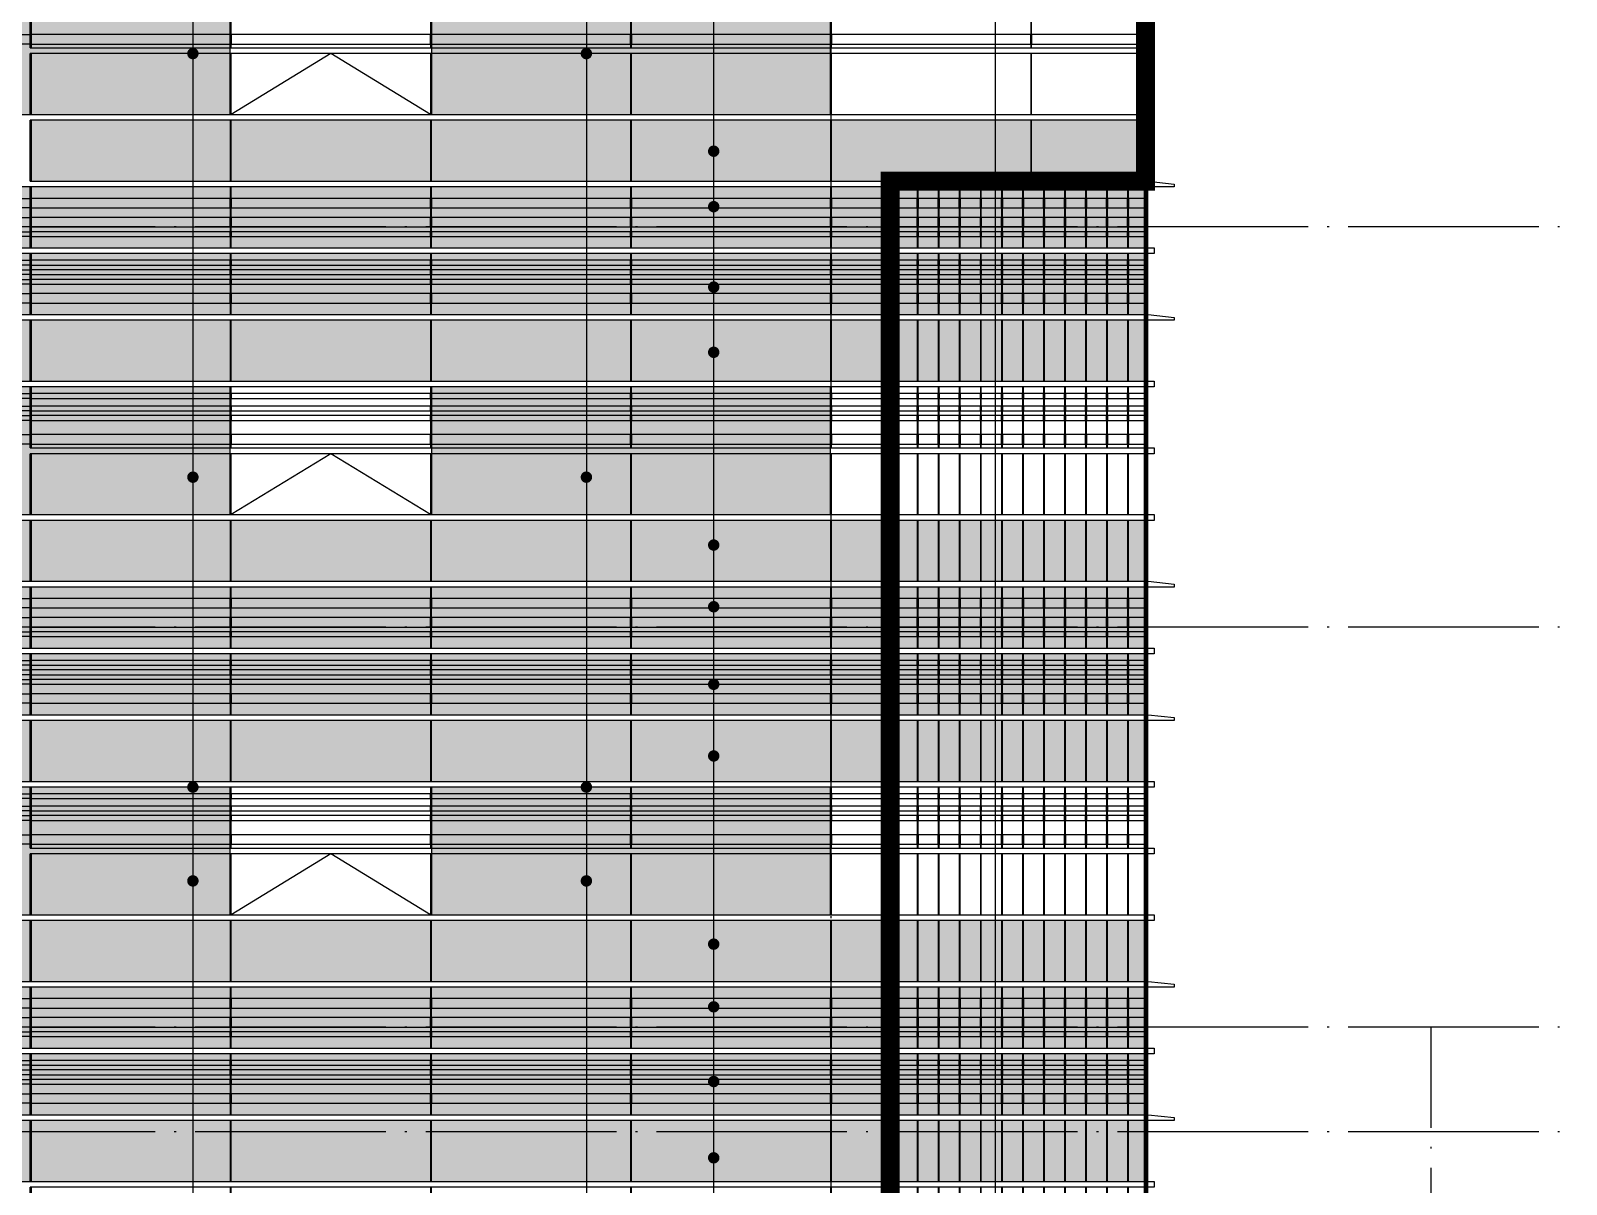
# Model space of a CAD drawing. Header units: millimetres. Extents: x 708158 to 1984082, y -168213 to -53.
# Drawn here: x 1047504 to 1063620, y -73507 to -61396 of the extents above; entities that cross this region are included whole.
import ezdxf

# ---------------------------------------------------------------- set-up
doc = ezdxf.new("R2010")
doc.units = ezdxf.units.MM
doc.header["$LTSCALE"] = 1000
doc.linetypes.add('DOTE', pattern=[2.42, 2, -0.2, 0.02, -0.2])
doc.layers.get('0').update_dxf_attribs({"color": 8})
for name, color, linetype in [('A-AXIS', 1, 'DOTE'), ('A-看线', 63, 'Continuous'), ('DIM_LEAD', 3, 'Continuous'), ('DOTE', 1, 'DOTE'), ('SPACE_HATCH', 9, 'Continuous'), ('WINDOW', 4, 'Continuous'), ('立面加粗', 5, 'Continuous'), ('立面填充线2 穿孔板', 105, 'Continuous'), ('立面窗户线', 21, 'Continuous')]:
    doc.layers.add(name, color=color, linetype=linetype)

# ---------------------------------------------------------------- blocks, each defined once
blk = doc.blocks.new('A$C646C2EE2')
at = {"layer": 'A-看线'}
for points in [[(0, -70), (2090, -70), (2090, -120), (0, -120)], [(2100, -70), (4190, -70), (4190, -120), (2100, -120)], [(4200, -70), (6290, -70), (6290, -120), (4200, -120)], [(6300, -70), (8390, -70), (8390, -120), (6300, -120)], [(0, -200), (2090, -200), (2090, -250), (0, -250)], [(0, -300), (2090, -300), (2090, -350), (0, -350)], [(2100, -200), (4190, -200), (4190, -250), (2100, -250)], [(2100, -300), (4190, -300), (4190, -350), (2100, -350)], [(4200, -200), (6290, -200), (6290, -250), (4200, -250)], [(4200, -300), (6290, -300), (6290, -350), (4200, -350)], [(6300, -200), (8390, -200), (8390, -250), (6300, -250)], [(6300, -300), (8390, -300), (8390, -350), (6300, -350)], [(0, -500), (2090, -500), (2090, -600), (0, -600)], [(2100, -500), (4190, -500), (4190, -600), (2100, -600)], [(4200, -500), (6290, -500), (6290, -600), (4200, -600)], [(6300, -500), (8390, -500), (8390, -600), (6300, -600)]]:
    blk.add_lwpolyline(points, close=True, dxfattribs=at)
at = {"layer": 'WINDOW'}
for points in [[(2090, 0), (2100, 0), (2100, -640), (2090, -640)], [(4190, 0), (4200, 0), (4200, -640), (4190, -640)], [(6290, 0), (6300, 0), (6300, -640), (6290, -640)], [(8390, 0), (8400, 0), (8400, -640), (8390, -640)]]:
    blk.add_lwpolyline(points, close=True, dxfattribs=at)
blk = doc.blocks.new('A$C06C913D6')
at = {"layer": '立面填充线2 穿孔板'}
blk.add_hatch(color=256, dxfattribs=at).paths.add_polyline_path([(23395, -3080), (11705, -3080), (11705, -3720), (23395, -3720)])
at = {"layer": 'A-看线'}
for points in [[(22195, -2180), (20105, -2180), (20105, -2280), (22195, -2280)], [(23395, -2180), (22205, -2180), (22205, -2280), (23395, -2280)], [(23395, -3080), (11705, -3080), (11705, -3720), (23395, -3720)]]:
    blk.add_lwpolyline(points, close=True, dxfattribs=at)
at = {"layer": 'WINDOW'}
for points in [[(20105, -1680), (20095, -1680), (20095, -2320), (20105, -2320)], [(22205, -1680), (22195, -1680), (22195, -2320), (22205, -2320)], [(23405, -1680), (23395, -1680), (23395, -2320), (23405, -2320)], [(11705, -2380), (11695, -2380), (11695, -3020), (11705, -3020)], [(11695, -2380), (11705, -2380), (11705, -3020), (11695, -3020)], [(13805, -2380), (13795, -2380), (13795, -3020), (13805, -3020)], [(15905, -2380), (15895, -2380), (15895, -3020), (15905, -3020)], [(18005, -2380), (17995, -2380), (17995, -3020), (18005, -3020)], [(20105, -2380), (20095, -2380), (20095, -3020), (20105, -3020)], [(22205, -2380), (22195, -2380), (22195, -3020), (22205, -3020)], [(23405, -2380), (23395, -2380), (23395, -3020), (23405, -3020)], [(11705, -3080), (11695, -3080), (11695, -3720), (11705, -3720)], [(11695, -3080), (11705, -3080), (11705, -3720), (11695, -3720)], [(13805, -3080), (13795, -3080), (13795, -3720), (13805, -3720)], [(15905, -3080), (15895, -3080), (15895, -3720), (15905, -3720)], [(18005, -3080), (17995, -3080), (17995, -3720), (18005, -3720)], [(20105, -3080), (20095, -3080), (20095, -3720), (20105, -3720)], [(22205, -3080), (22195, -3080), (22195, -3720), (22205, -3720)], [(23405, -3080), (23395, -3080), (23395, -3720), (23405, -3720)]]:
    blk.add_lwpolyline(points, close=True, dxfattribs=at)
blk.add_lwpolyline([(15895, -3020), (14850, -2380), (13805, -3020)], dxfattribs=at)
at = {"layer": '立面窗户线'}
for points in [[(11700, -2320), (23400, -2320), (23490, -2320), (23490, -2380), (23400, -2380), (11700, -2380)], [(11700, -3020), (23400, -3020), (23490, -3020), (23490, -3080), (23400, -3080), (11700, -3080)]]:
    blk.add_lwpolyline(points, dxfattribs=at)
at = {"layer": 'WINDOW'}
blk.add_blockref('A$C646C2EE2', (3305, -1680), dxfattribs=at)
at = {"layer": 'WINDOW', "xscale": -1}
blk.add_blockref('A$C646C2EE2', (20095, -1680), dxfattribs=at)
blk = doc.blocks.new('A$C2A3A27BA')
at = {"layer": 'A-看线'}
for points in [[(0, -40), (2090, -40), (2090, -140), (0, -140)], [(2100, -40), (4190, -40), (4190, -140), (2100, -140)], [(4200, -40), (6290, -40), (6290, -140), (4200, -140)], [(6300, -40), (8390, -40), (8390, -140), (6300, -140)], [(0, -240), (2090, -240), (2090, -340), (0, -340)], [(2100, -240), (4190, -240), (4190, -340), (2100, -340)], [(4200, -240), (6290, -240), (6290, -340), (4200, -340)], [(6300, -240), (8390, -240), (8390, -340), (6300, -340)], [(0, -390), (2090, -390), (2090, -440), (0, -440)], [(2100, -390), (4190, -390), (4190, -440), (2100, -440)], [(4200, -390), (6290, -390), (6290, -440), (4200, -440)], [(6300, -390), (8390, -390), (8390, -440), (6300, -440)], [(0, -690), (2090, -690), (2090, -740), (0, -740)], [(0, -790), (2090, -790), (2090, -840), (0, -840)], [(2100, -690), (4190, -690), (4190, -740), (2100, -740)], [(2100, -790), (4190, -790), (4190, -840), (2100, -840)], [(4200, -690), (6290, -690), (6290, -740), (4200, -740)], [(4200, -790), (6290, -790), (6290, -840), (4200, -840)], [(6300, -690), (8390, -690), (8390, -740), (6300, -740)], [(6300, -790), (8390, -790), (8390, -840), (6300, -840)], [(0, -890), (2090, -890), (2090, -940), (0, -940)], [(2100, -890), (4190, -890), (4190, -940), (2100, -940)], [(4200, -890), (6290, -890), (6290, -940), (4200, -940)], [(6300, -890), (8390, -890), (8390, -940), (6300, -940)], [(0, -1040), (2090, -1040), (2090, -1140), (0, -1140)], [(2100, -1040), (4190, -1040), (4190, -1140), (2100, -1140)], [(4200, -1040), (6290, -1040), (6290, -1140), (4200, -1140)], [(6300, -1040), (8390, -1040), (8390, -1140), (6300, -1140)]]:
    blk.add_lwpolyline(points, close=True, dxfattribs=at)
at = {"layer": 'WINDOW'}
for points in [[(2090, 80), (2100, 80), (2100, -560), (2090, -560)], [(4190, 80), (4200, 80), (4200, -560), (4190, -560)], [(6290, 80), (6300, 80), (6300, -560), (6290, -560)], [(8390, 80), (8400, 80), (8400, -560), (8390, -560)], [(2090, -620), (2100, -620), (2100, -1260), (2090, -1260)], [(4190, -620), (4200, -620), (4200, -1260), (4190, -1260)], [(6290, -620), (6300, -620), (6300, -1260), (6290, -1260)], [(8390, -620), (8400, -620), (8400, -1260), (8390, -1260)]]:
    blk.add_lwpolyline(points, close=True, dxfattribs=at)
blk = doc.blocks.new('A$C77A43BB9')
at = {"layer": '立面填充线2 穿孔板'}
for points in [[(26078, 420), (11705, 420), (11705, -220), (26078, -220)], [(26078, -280), (11705, -280), (11705, -920), (26078, -920)], [(26078, -980), (11705, -980), (11705, -1620), (26078, -1620)], [(26078, -3080), (11705, -3080), (11705, -3720), (26078, -3720)]]:
    blk.add_hatch(color=256, dxfattribs=at).paths.add_polyline_path(points)
at = {"layer": 'A-看线'}
for points in [[(26078, 420), (11705, 420), (11705, -220), (26078, -220)], [(26078, 420), (14388, 420), (14388, -220), (26078, -220)], [(23398, 300), (22788, 300), (22788, 200), (23398, 200)], [(23467, 300), (23408, 300), (23408, 200), (23467, 200)], [(23687, 300), (23477, 300), (23477, 200), (23687, 200)], [(23908, 300), (23697, 300), (23697, 200), (23908, 200)], [(24129, 300), (23918, 300), (23918, 200), (24129, 200)], [(24350, 300), (24139, 300), (24139, 200), (24350, 200)], [(24571, 300), (24360, 300), (24360, 200), (24571, 200)], [(24792, 300), (24581, 300), (24581, 200), (24792, 200)], [(25012, 300), (24802, 300), (24802, 200), (25012, 200)], [(25233, 300), (25022, 300), (25022, 200), (25233, 200)], [(25454, 300), (25243, 300), (25243, 200), (25454, 200)], [(25675, 300), (25464, 300), (25464, 200), (25675, 200)], [(25896, 300), (25685, 300), (25685, 200), (25896, 200)], [(26078, 300), (25906, 300), (25906, 200), (26078, 200)], [(23398, 100), (22788, 100), (22788, 0), (23398, 0)], [(23467, 100), (23408, 100), (23408, 0), (23467, 0)], [(23687, 100), (23477, 100), (23477, 0), (23687, 0)], [(23908, 100), (23697, 100), (23697, 0), (23908, 0)], [(24129, 100), (23918, 100), (23918, 0), (24129, 0)], [(24350, 100), (24139, 100), (24139, 0), (24350, 0)], [(24571, 100), (24360, 100), (24360, 0), (24571, 0)], [(24792, 100), (24581, 100), (24581, 0), (24792, 0)], [(25012, 100), (24802, 100), (24802, 0), (25012, 0)], [(25233, 100), (25022, 100), (25022, 0), (25233, 0)], [(25454, 100), (25243, 100), (25243, 0), (25454, 0)], [(25675, 100), (25464, 100), (25464, 0), (25675, 0)], [(25896, 100), (25685, 100), (25685, 0), (25896, 0)], [(26078, 100), (25906, 100), (25906, 0), (26078, 0)], [(23398, -50), (22788, -50), (22788, -100), (23398, -100)], [(23467, -50), (23408, -50), (23408, -100), (23467, -100)], [(23687, -50), (23477, -50), (23477, -100), (23687, -100)], [(23908, -50), (23697, -50), (23697, -100), (23908, -100)], [(24129, -50), (23918, -50), (23918, -100), (24129, -100)], [(24350, -50), (24139, -50), (24139, -100), (24350, -100)], [(24571, -50), (24360, -50), (24360, -100), (24571, -100)], [(24792, -50), (24581, -50), (24581, -100), (24792, -100)], [(25012, -50), (24802, -50), (24802, -100), (25012, -100)], [(25233, -50), (25022, -50), (25022, -100), (25233, -100)], [(25454, -50), (25243, -50), (25243, -100), (25454, -100)], [(25675, -50), (25464, -50), (25464, -100), (25675, -100)], [(25896, -50), (25685, -50), (25685, -100), (25896, -100)], [(26078, -50), (25906, -50), (25906, -100), (26078, -100)], [(26078, -280), (11705, -280), (11705, -920), (26078, -920)], [(26078, -280), (14388, -280), (14388, -920), (26078, -920)], [(23398, -350), (22788, -350), (22788, -400), (23398, -400)], [(23398, -450), (22788, -450), (22788, -500), (23398, -500)], [(23467, -350), (23408, -350), (23408, -400), (23467, -400)], [(23467, -450), (23408, -450), (23408, -500), (23467, -500)], [(23687, -350), (23477, -350), (23477, -400), (23687, -400)], [(23687, -450), (23477, -450), (23477, -500), (23687, -500)], [(23908, -350), (23697, -350), (23697, -400), (23908, -400)], [(23908, -450), (23697, -450), (23697, -500), (23908, -500)], [(24129, -350), (23918, -350), (23918, -400), (24129, -400)], [(24129, -450), (23918, -450), (23918, -500), (24129, -500)], [(24350, -350), (24139, -350), (24139, -400), (24350, -400)], [(24350, -450), (24139, -450), (24139, -500), (24350, -500)], [(24571, -350), (24360, -350), (24360, -400), (24571, -400)], [(24571, -450), (24360, -450), (24360, -500), (24571, -500)], [(24792, -350), (24581, -350), (24581, -400), (24792, -400)], [(24792, -450), (24581, -450), (24581, -500), (24792, -500)], [(25012, -350), (24802, -350), (24802, -400), (25012, -400)], [(25012, -450), (24802, -450), (24802, -500), (25012, -500)], [(25233, -350), (25022, -350), (25022, -400), (25233, -400)], [(25233, -450), (25022, -450), (25022, -500), (25233, -500)], [(25454, -350), (25243, -350), (25243, -400), (25454, -400)], [(25454, -450), (25243, -450), (25243, -500), (25454, -500)], [(25675, -350), (25464, -350), (25464, -400), (25675, -400)], [(25675, -450), (25464, -450), (25464, -500), (25675, -500)], [(25896, -350), (25685, -350), (25685, -400), (25896, -400)], [(25896, -450), (25685, -450), (25685, -500), (25896, -500)], [(26078, -350), (25906, -350), (25906, -400), (26078, -400)], [(26078, -450), (25906, -450), (25906, -500), (26078, -500)], [(23398, -550), (22788, -550), (22788, -600), (23398, -600)], [(23467, -550), (23408, -550), (23408, -600), (23467, -600)], [(23687, -550), (23477, -550), (23477, -600), (23687, -600)], [(23908, -550), (23697, -550), (23697, -600), (23908, -600)], [(24129, -550), (23918, -550), (23918, -600), (24129, -600)], [(24350, -550), (24139, -550), (24139, -600), (24350, -600)], [(24571, -550), (24360, -550), (24360, -600), (24571, -600)], [(24792, -550), (24581, -550), (24581, -600), (24792, -600)], [(25012, -550), (24802, -550), (24802, -600), (25012, -600)], [(25233, -550), (25022, -550), (25022, -600), (25233, -600)], [(25454, -550), (25243, -550), (25243, -600), (25454, -600)], [(25675, -550), (25464, -550), (25464, -600), (25675, -600)], [(25896, -550), (25685, -550), (25685, -600), (25896, -600)], [(26078, -550), (25906, -550), (25906, -600), (26078, -600)], [(23398, -700), (22788, -700), (22788, -800), (23398, -800)], [(23467, -700), (23408, -700), (23408, -800), (23467, -800)], [(23687, -700), (23477, -700), (23477, -800), (23687, -800)], [(23908, -700), (23697, -700), (23697, -800), (23908, -800)], [(24129, -700), (23918, -700), (23918, -800), (24129, -800)], [(24350, -700), (24139, -700), (24139, -800), (24350, -800)], [(24571, -700), (24360, -700), (24360, -800), (24571, -800)], [(24792, -700), (24581, -700), (24581, -800), (24792, -800)], [(25012, -700), (24802, -700), (24802, -800), (25012, -800)], [(25233, -700), (25022, -700), (25022, -800), (25233, -800)], [(25454, -700), (25243, -700), (25243, -800), (25454, -800)], [(25675, -700), (25464, -700), (25464, -800), (25675, -800)], [(25896, -700), (25685, -700), (25685, -800), (25896, -800)], [(26078, -700), (25906, -700), (25906, -800), (26078, -800)], [(26078, -980), (11705, -980), (11705, -1620), (26078, -1620)], [(26078, -980), (14388, -980), (14388, -1620), (26078, -1620)], [(23398, -1750), (22788, -1750), (22788, -1800), (23398, -1800)], [(23467, -1750), (23408, -1750), (23408, -1800), (23467, -1800)], [(23687, -1750), (23477, -1750), (23477, -1800), (23687, -1800)], [(23908, -1750), (23697, -1750), (23697, -1800), (23908, -1800)], [(24129, -1750), (23918, -1750), (23918, -1800), (24129, -1800)], [(24350, -1750), (24139, -1750), (24139, -1800), (24350, -1800)], [(24571, -1750), (24360, -1750), (24360, -1800), (24571, -1800)], [(24792, -1750), (24581, -1750), (24581, -1800), (24792, -1800)], [(25012, -1750), (24802, -1750), (24802, -1800), (25012, -1800)], [(25233, -1750), (25022, -1750), (25022, -1800), (25233, -1800)], [(25454, -1750), (25243, -1750), (25243, -1800), (25454, -1800)], [(25675, -1750), (25464, -1750), (25464, -1800), (25675, -1800)], [(25896, -1750), (25685, -1750), (25685, -1800), (25896, -1800)], [(26078, -1750), (25906, -1750), (25906, -1800), (26078, -1800)], [(23398, -1880), (22788, -1880), (22788, -1930), (23398, -1930)], [(23467, -1880), (23408, -1880), (23408, -1930), (23467, -1930)], [(23687, -1880), (23477, -1880), (23477, -1930), (23687, -1930)], [(23908, -1880), (23697, -1880), (23697, -1930), (23908, -1930)], [(24129, -1880), (23918, -1880), (23918, -1930), (24129, -1930)], [(24350, -1880), (24139, -1880), (24139, -1930), (24350, -1930)], [(24571, -1880), (24360, -1880), (24360, -1930), (24571, -1930)], [(24792, -1880), (24581, -1880), (24581, -1930), (24792, -1930)], [(25012, -1880), (24802, -1880), (24802, -1930), (25012, -1930)], [(25233, -1880), (25022, -1880), (25022, -1930), (25233, -1930)], [(25454, -1880), (25243, -1880), (25243, -1930), (25454, -1930)], [(25675, -1880), (25464, -1880), (25464, -1930), (25675, -1930)], [(25896, -1880), (25685, -1880), (25685, -1930), (25896, -1930)], [(26078, -1880), (25906, -1880), (25906, -1930), (26078, -1930)], [(23398, -1980), (22788, -1980), (22788, -2030), (23398, -2030)], [(23467, -1980), (23408, -1980), (23408, -2030), (23467, -2030)], [(23687, -1980), (23477, -1980), (23477, -2030), (23687, -2030)], [(23908, -1980), (23697, -1980), (23697, -2030), (23908, -2030)], [(24129, -1980), (23918, -1980), (23918, -2030), (24129, -2030)], [(24350, -1980), (24139, -1980), (24139, -2030), (24350, -2030)], [(24571, -1980), (24360, -1980), (24360, -2030), (24571, -2030)], [(24792, -1980), (24581, -1980), (24581, -2030), (24792, -2030)], [(25012, -1980), (24802, -1980), (24802, -2030), (25012, -2030)], [(25233, -1980), (25022, -1980), (25022, -2030), (25233, -2030)], [(25454, -1980), (25243, -1980), (25243, -2030), (25454, -2030)], [(25675, -1980), (25464, -1980), (25464, -2030), (25675, -2030)], [(25896, -1980), (25685, -1980), (25685, -2030), (25896, -2030)], [(26078, -1980), (25906, -1980), (25906, -2030), (26078, -2030)], [(23398, -2180), (22788, -2180), (22788, -2280), (23398, -2280)], [(23467, -2180), (23408, -2180), (23408, -2280), (23467, -2280)], [(23687, -2180), (23477, -2180), (23477, -2280), (23687, -2280)], [(23908, -2180), (23697, -2180), (23697, -2280), (23908, -2280)], [(24129, -2180), (23918, -2180), (23918, -2280), (24129, -2280)], [(24350, -2180), (24139, -2180), (24139, -2280), (24350, -2280)], [(24571, -2180), (24360, -2180), (24360, -2280), (24571, -2280)], [(24792, -2180), (24581, -2180), (24581, -2280), (24792, -2280)], [(25012, -2180), (24802, -2180), (24802, -2280), (25012, -2280)], [(25233, -2180), (25022, -2180), (25022, -2280), (25233, -2280)], [(25454, -2180), (25243, -2180), (25243, -2280), (25454, -2280)], [(25675, -2180), (25464, -2180), (25464, -2280), (25675, -2280)], [(25896, -2180), (25685, -2180), (25685, -2280), (25896, -2280)], [(26078, -2180), (25906, -2180), (25906, -2280), (26078, -2280)], [(26078, -3080), (11705, -3080), (11705, -3720), (26078, -3720)], [(26078, -3080), (14388, -3080), (14388, -3720), (26078, -3720)]]:
    blk.add_lwpolyline(points, close=True, dxfattribs=at)
at = {"layer": 'WINDOW'}
for points in [[(22788, 420), (22778, 420), (22778, -220), (22788, -220)], [(23408, 420), (23398, 420), (23398, -220), (23408, -220)], [(23477, 420), (23467, 420), (23467, -220), (23477, -220)], [(23697, 420), (23687, 420), (23687, -220), (23697, -220)], [(23918, 420), (23908, 420), (23908, -220), (23918, -220)], [(24139, 420), (24129, 420), (24129, -220), (24139, -220)], [(24360, 420), (24350, 420), (24350, -220), (24360, -220)], [(24581, 420), (24571, 420), (24571, -220), (24581, -220)], [(24802, 420), (24792, 420), (24792, -220), (24802, -220)], [(25022, 420), (25012, 420), (25012, -220), (25022, -220)], [(25243, 420), (25233, 420), (25233, -220), (25243, -220)], [(25464, 420), (25454, 420), (25454, -220), (25464, -220)], [(25685, 420), (25675, 420), (25675, -220), (25685, -220)], [(25906, 420), (25896, 420), (25896, -220), (25906, -220)], [(26088, 420), (26078, 420), (26078, -220), (26088, -220)], [(22788, -280), (22778, -280), (22778, -920), (22788, -920)], [(23408, -280), (23398, -280), (23398, -920), (23408, -920)], [(23477, -280), (23467, -280), (23467, -920), (23477, -920)], [(23697, -280), (23687, -280), (23687, -920), (23697, -920)], [(23918, -280), (23908, -280), (23908, -920), (23918, -920)], [(24139, -280), (24129, -280), (24129, -920), (24139, -920)], [(24360, -280), (24350, -280), (24350, -920), (24360, -920)], [(24581, -280), (24571, -280), (24571, -920), (24581, -920)], [(24802, -280), (24792, -280), (24792, -920), (24802, -920)], [(25022, -280), (25012, -280), (25012, -920), (25022, -920)], [(25243, -280), (25233, -280), (25233, -920), (25243, -920)], [(25464, -280), (25454, -280), (25454, -920), (25464, -920)], [(25685, -280), (25675, -280), (25675, -920), (25685, -920)], [(25906, -280), (25896, -280), (25896, -920), (25906, -920)], [(26088, -280), (26078, -280), (26078, -920), (26088, -920)], [(14378, -980), (14388, -980), (14388, -1620), (14378, -1620)], [(14388, -980), (14378, -980), (14378, -1620), (14388, -1620)], [(16488, -980), (16478, -980), (16478, -1620), (16488, -1620)], [(18588, -980), (18578, -980), (18578, -1620), (18588, -1620)], [(20688, -980), (20678, -980), (20678, -1620), (20688, -1620)], [(22788, -980), (22778, -980), (22778, -1620), (22788, -1620)], [(23408, -980), (23398, -980), (23398, -1620), (23408, -1620)], [(23477, -980), (23467, -980), (23467, -1620), (23477, -1620)], [(23697, -980), (23687, -980), (23687, -1620), (23697, -1620)], [(23918, -980), (23908, -980), (23908, -1620), (23918, -1620)], [(24139, -980), (24129, -980), (24129, -1620), (24139, -1620)], [(24360, -980), (24350, -980), (24350, -1620), (24360, -1620)], [(24581, -980), (24571, -980), (24571, -1620), (24581, -1620)], [(24802, -980), (24792, -980), (24792, -1620), (24802, -1620)], [(25022, -980), (25012, -980), (25012, -1620), (25022, -1620)], [(25243, -980), (25233, -980), (25233, -1620), (25243, -1620)], [(25464, -980), (25454, -980), (25454, -1620), (25464, -1620)], [(25685, -980), (25675, -980), (25675, -1620), (25685, -1620)], [(25906, -980), (25896, -980), (25896, -1620), (25906, -1620)], [(26088, -980), (26078, -980), (26078, -1620), (26088, -1620)], [(22788, -1680), (22778, -1680), (22778, -2320), (22788, -2320)], [(23408, -1680), (23398, -1680), (23398, -2320), (23408, -2320)], [(23477, -1680), (23467, -1680), (23467, -2320), (23477, -2320)], [(23697, -1680), (23687, -1680), (23687, -2320), (23697, -2320)], [(23918, -1680), (23908, -1680), (23908, -2320), (23918, -2320)], [(24139, -1680), (24129, -1680), (24129, -2320), (24139, -2320)], [(24360, -1680), (24350, -1680), (24350, -2320), (24360, -2320)], [(24581, -1680), (24571, -1680), (24571, -2320), (24581, -2320)], [(24802, -1680), (24792, -1680), (24792, -2320), (24802, -2320)], [(25022, -1680), (25012, -1680), (25012, -2320), (25022, -2320)], [(25243, -1680), (25233, -1680), (25233, -2320), (25243, -2320)], [(25464, -1680), (25454, -1680), (25454, -2320), (25464, -2320)], [(25685, -1680), (25675, -1680), (25675, -2320), (25685, -2320)], [(25906, -1680), (25896, -1680), (25896, -2320), (25906, -2320)], [(26088, -1680), (26078, -1680), (26078, -2320), (26088, -2320)], [(14378, -2380), (14388, -2380), (14388, -3020), (14378, -3020)], [(14388, -2380), (14378, -2380), (14378, -3020), (14388, -3020)], [(16488, -2380), (16478, -2380), (16478, -3020), (16488, -3020)], [(18588, -2380), (18578, -2380), (18578, -3020), (18588, -3020)], [(20688, -2380), (20678, -2380), (20678, -3020), (20688, -3020)], [(22788, -2380), (22778, -2380), (22778, -3020), (22788, -3020)], [(23408, -2380), (23398, -2380), (23398, -3020), (23408, -3020)], [(23477, -2380), (23467, -2380), (23467, -3020), (23477, -3020)], [(23697, -2380), (23687, -2380), (23687, -3020), (23697, -3020)], [(23918, -2380), (23908, -2380), (23908, -3020), (23918, -3020)], [(24139, -2380), (24129, -2380), (24129, -3020), (24139, -3020)], [(24360, -2380), (24350, -2380), (24350, -3020), (24360, -3020)], [(24581, -2380), (24571, -2380), (24571, -3020), (24581, -3020)], [(24802, -2380), (24792, -2380), (24792, -3020), (24802, -3020)], [(25022, -2380), (25012, -2380), (25012, -3020), (25022, -3020)], [(25243, -2380), (25233, -2380), (25233, -3020), (25243, -3020)], [(25464, -2380), (25454, -2380), (25454, -3020), (25464, -3020)], [(25685, -2380), (25675, -2380), (25675, -3020), (25685, -3020)], [(25906, -2380), (25896, -2380), (25896, -3020), (25906, -3020)], [(26088, -2380), (26078, -2380), (26078, -3020), (26088, -3020)], [(14378, -3080), (14388, -3080), (14388, -3720), (14378, -3720)], [(14388, -3080), (14378, -3080), (14378, -3720), (14388, -3720)], [(16488, -3080), (16478, -3080), (16478, -3720), (16488, -3720)], [(18588, -3080), (18578, -3080), (18578, -3720), (18588, -3720)], [(20688, -3080), (20678, -3080), (20678, -3720), (20688, -3720)], [(22788, -3080), (22778, -3080), (22778, -3720), (22788, -3720)], [(23408, -3080), (23398, -3080), (23398, -3720), (23408, -3720)], [(23477, -3080), (23467, -3080), (23467, -3720), (23477, -3720)], [(23697, -3080), (23687, -3080), (23687, -3720), (23697, -3720)], [(23918, -3080), (23908, -3080), (23908, -3720), (23918, -3720)], [(24139, -3080), (24129, -3080), (24129, -3720), (24139, -3720)], [(24360, -3080), (24350, -3080), (24350, -3720), (24360, -3720)], [(24581, -3080), (24571, -3080), (24571, -3720), (24581, -3720)], [(24802, -3080), (24792, -3080), (24792, -3720), (24802, -3720)], [(25022, -3080), (25012, -3080), (25012, -3720), (25022, -3720)], [(25243, -3080), (25233, -3080), (25233, -3720), (25243, -3720)], [(25464, -3080), (25454, -3080), (25454, -3720), (25464, -3720)], [(25685, -3080), (25675, -3080), (25675, -3720), (25685, -3720)], [(25906, -3080), (25896, -3080), (25896, -3720), (25906, -3720)], [(26088, -3080), (26078, -3080), (26078, -3720), (26088, -3720)]]:
    blk.add_lwpolyline(points, close=True, dxfattribs=at)
blk.add_lwpolyline([(18578, -3020), (17533, -2380), (16488, -3020)], dxfattribs=at)
at = {"layer": '立面窗户线'}
for points in [[(14383, 480), (26083, 480), (26113, 480), (26383, 450), (26383, 420), (26083, 420), (14383, 420)], [(14383, -220), (26083, -220), (26173, -220), (26173, -280), (26083, -280), (14383, -280)], [(14383, -920), (26083, -920), (26113, -920), (26383, -950), (26383, -980), (26083, -980), (14383, -980)], [(14383, -1620), (26083, -1620), (26173, -1620), (26173, -1680), (26083, -1680), (14383, -1680)], [(14383, -2320), (26083, -2320), (26173, -2320), (26173, -2380), (26083, -2380), (14383, -2380)], [(14383, -3020), (26083, -3020), (26173, -3020), (26173, -3080), (26083, -3080), (14383, -3080)]]:
    blk.add_lwpolyline(points, dxfattribs=at)
at = {"layer": 'WINDOW'}
for name, p in [('A$C2A3A27BA', (5988, 340)), ('A$C646C2EE2', (5988, -1680))]:
    blk.add_blockref(name, p, dxfattribs=at)
at = {"layer": 'WINDOW', "xscale": -1}
for name, p in [('A$C2A3A27BA', (22778, 340)), ('A$C646C2EE2', (22778, -1680))]:
    blk.add_blockref(name, p, dxfattribs=at)
blk = doc.blocks.new('A$C7fb874a0')
at = {"layer": 'SPACE_HATCH'}
h = blk.add_hatch(color=256, dxfattribs=at)
h.dxf.hatch_style = 1
h.paths.add_polyline_path([(0, 0), (4190, 0), (4190, -1340), (0, -1340)])
h = blk.add_hatch(color=256, dxfattribs=at)
h.dxf.hatch_style = 1
h.paths.add_polyline_path([(6300, 0), (16790, 0), (16790, -1340), (6300, -1340)])
for points in [[(0, 0), (4190, 0), (4190, -1340), (0, -1340)], [(6300, 0), (16790, 0), (16790, -1340), (6300, -1340)]]:
    blk.add_lwpolyline(points, close=True, dxfattribs=at)
blk = doc.blocks.new('A$C3ac26513')
at = {"layer": 'SPACE_HATCH'}
for p in [(-2100, 8400), (-2100, 4200), (-2100, 0)]:
    blk.add_blockref('A$C7fb874a0', p, dxfattribs=at)

msp = doc.modelspace()

# ---------------------------------------------------------------- hatches: boundary and pattern name
at = {"layer": '立面填充线2 穿孔板'}
for points in [[(1059198.6, -63036.7), (1047508.6, -63036.7), (1047508.6, -63676.7), (1059198.6, -63676.7)], [(1059198.6, -63736.7), (1047508.6, -63736.7), (1047508.6, -64376.7), (1059198.6, -64376.7)], [(1059198.6, -64436.7), (1047508.6, -64436.7), (1047508.6, -65076.7), (1059198.6, -65076.7)], [(1059198.6, -66536.7), (1047508.6, -66536.7), (1047508.6, -67176.7), (1059198.6, -67176.7)]]:
    msp.add_hatch(color=256, dxfattribs=at).paths.add_polyline_path(points)

# ---------------------------------------------------------------- linework, layer by layer
at = {"layer": 'A-AXIS'}
for p, q in [((1070590.5, -63456.7), (1028603.6, -63456.7)), ((1070590.5, -67656.7), (1028603.6, -67656.7)), ((1070590.5, -71856.7), (1028603.6, -71856.7)), ((1070590.5, -72956.7), (1028603.6, -72956.7))]:
    msp.add_line(p, q, dxfattribs=at)
at = {"layer": 'DIM_LEAD'}
for p, q in [((1054671.9, -85572.3), (1054671.9, -32009.6)), ((1054671.9, -62661.5), (1054671.9, -32009.6)), ((1054671.9, -63243.7), (1054671.9, -32009.6)), ((1054671.9, -64087.9), (1054671.9, -32009.6)), ((1054671.9, -64772.4), (1054671.9, -32009.6)), ((1054671.9, -66795.9), (1054671.9, -32009.6)), ((1054671.9, -67443.7), (1054671.9, -32009.6)), ((1054671.9, -68257.9), (1054671.9, -32009.6)), ((1054671.9, -69010.1), (1054671.9, -32009.6)), ((1054671.9, -70985.5), (1054671.9, -32009.6)), ((1054671.9, -71643.6), (1054671.9, -32009.6)), ((1054671.9, -72428), (1054671.9, -32009.6)), ((1054671.9, -73228.7), (1054671.9, -32009.6)), ((1054671.9, -75272.7), (1054671.9, -32009.6)), ((1054671.9, -75956.7), (1054671.9, -32009.6)), ((1054671.9, -76541.1), (1054671.9, -32009.6)), ((1054671.9, -77445.4), (1054671.9, -32009.6)), ((1054671.9, -80190.3), (1054671.9, -32009.6)), ((1054671.9, -80816.1), (1054671.9, -32009.6)), ((1054671.9, -81661.8), (1054671.9, -32009.6)), ((1054671.9, -82654.6), (1054671.9, -32009.6)), ((1054671.9, -85572.3), (1054671.9, -32009.6)), ((1057626.1, -43664.2), (1057626.1, -93529.1)), ((1049205.9, -44836.7), (1049205.9, -95627.2)), ((1053335.7, -44836.7), (1053335.7, -95627.2)), ((1057626.1, -47782.2), (1057626.1, -93529.1)), ((1049205.9, -49036.7), (1049205.9, -95627.2)), ((1053335.7, -49036.7), (1053335.7, -95627.2)), ((1057626.1, -52027.7), (1057626.1, -93529.1)), ((1049205.9, -53236.7), (1049205.9, -95627.2)), ((1053335.7, -53236.7), (1053335.7, -95627.2)), ((1057626.1, -56196.4), (1057626.1, -93529.1)), ((1049205.9, -57436.7), (1049205.9, -95627.2)), ((1053335.7, -57436.7), (1053335.7, -95627.2)), ((1057626.1, -60457.6), (1057626.1, -93529.1)), ((1049205.9, -61636.7), (1049205.9, -95627.2)), ((1053335.7, -61636.7), (1053335.7, -95627.2)), ((1049205.9, -66083.4), (1049205.9, -95627.2)), ((1053335.7, -66083.4), (1053335.7, -95627.2)), ((1049205.9, -69336.7), (1049205.9, -95627.2)), ((1053335.7, -69336.7), (1053335.7, -95627.2)), ((1049205.9, -70321.9), (1049205.9, -95627.2)), ((1053335.7, -70321.9), (1053335.7, -95627.2))]:
    msp.add_line(p, q, dxfattribs=at)
at = {"layer": 'DIM_LEAD', "const_width": 60}
for points in [[(1049205.9, -61606.7, 1), (1049205.9, -61666.7, 1)], [(1053335.7, -61606.7, 1), (1053335.7, -61666.7, 1)], [(1054671.9, -62691.5, 1), (1054671.9, -62631.5, 1)], [(1054671.9, -63273.7, 1), (1054671.9, -63213.7, 1)], [(1054671.9, -64117.9, 1), (1054671.9, -64057.9, 1)], [(1054671.9, -64802.4, 1), (1054671.9, -64742.4, 1)], [(1049205.9, -66053.4, 1), (1049205.9, -66113.4, 1)], [(1053335.7, -66053.4, 1), (1053335.7, -66113.4, 1)], [(1054671.9, -66825.9, 1), (1054671.9, -66765.9, 1)], [(1054671.9, -67473.7, 1), (1054671.9, -67413.7, 1)], [(1054671.9, -68287.9, 1), (1054671.9, -68227.9, 1)], [(1054671.9, -69040.1, 1), (1054671.9, -68980.1, 1)], [(1049205.9, -69306.7, 1), (1049205.9, -69366.7, 1)], [(1053335.7, -69306.7, 1), (1053335.7, -69366.7, 1)], [(1049205.9, -70291.9, 1), (1049205.9, -70351.9, 1)], [(1053335.7, -70291.9, 1), (1053335.7, -70351.9, 1)], [(1054671.9, -71015.5, 1), (1054671.9, -70955.5, 1)], [(1054671.9, -71673.6, 1), (1054671.9, -71613.6, 1)], [(1054671.9, -72458, 1), (1054671.9, -72398, 1)], [(1054671.9, -73258.7, 1), (1054671.9, -73198.7, 1)]]:
    msp.add_lwpolyline(points, format="xyb", close=True, dxfattribs=at)
at = {"layer": 'DOTE'}
for p, q in [((1055903.6, -87432.6), (1055903.6, -34970.2)), ((1062203.6, -87432.6), (1062203.6, -71856.7))]:
    msp.add_line(p, q, dxfattribs=at)
at = {"layer": '立面加粗'}
for points, const_width in [([(1062853.6, -86201.7), (1062853.6, -74876.7), (1056523.7, -74876.7), (1056523.7, -62976.7), (1059203.6, -62976.7), (1059206.1, -37556.7), (1035801.1, -37556.7), (1035798.6, -62976.7), (1033115.4, -62976.7), (1033117.7, -77886.7), (1035801.3, -77886.7), (1035799, -86106.7)], 200), ([(1059208.6, -62976.7), (1059208.6, -74876.7), (1065541.8, -74876.7), (1065541.8, -86106.7)], 50)]:
    msp.add_lwpolyline(points, dxfattribs=dict(at, const_width=const_width))

# ---------------------------------------------------------------- block references
at = {"xscale": -1}
msp.add_blockref('A$C3ac26513', (1053798.6, -69336.7), dxfattribs=at)
for name, p in [('A$C06C913D6', (1035803.6, -59256.7)), ('A$C77A43BB9', (1033120.4, -63456.7)), ('A$C77A43BB9', (1033120.4, -67656.7)), ('A$C77A43BB9', (1033120.4, -71856.7))]:
    msp.add_blockref(name, p)

doc.saveas('drawing.dxf')
